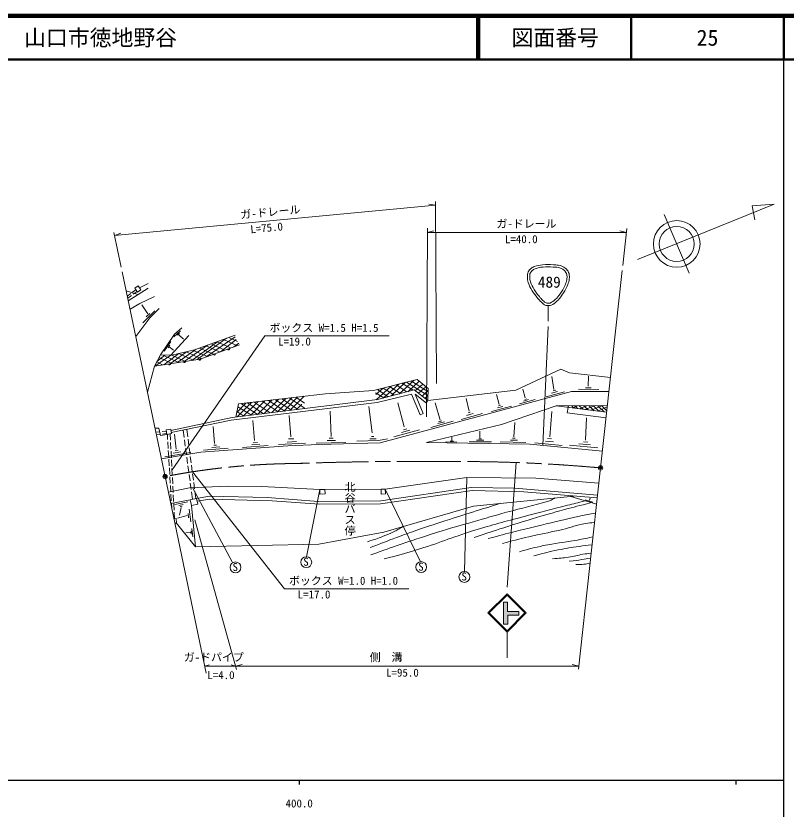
# Model space of a CAD drawing. Units: millimetres, scale not verified. Extents: x 40000 to 680000, y 20000 to 380000.
# Drawn here: x 403122 to 579500, y 198357 to 380000 of the extents above; entities that cross this region are included whole.
import ezdxf
from ezdxf.enums import TextEntityAlignment as Align

# ---------------------------------------------------------------- set-up
doc = ezdxf.new("R2010")
doc.units = ezdxf.units.MM
doc.header["$LTSCALE"] = 1000
doc.header["$PDMODE"] = 32
doc.header["$PDSIZE"] = 500
doc.linetypes.add('CHAIN', pattern=[18.5, 12, -1.5, 3.5, -1.5])
for name, color, linetype, lineweight in [('M-BGD', 7, 'Continuous', 13), ('M-BMK', 2, 'CHAIN', 13), ('M-BMK-SRVR', 3, 'Continuous', 13), ('M-STR-HTXT', 7, 'Continuous', 13), ('M-STR-STRC', 7, 'Continuous', 13), ('M-TTL', 2, 'Continuous', 140), ('M-TTL-BAND', 7, 'Continuous', 25), ('M-TTL-LINE', 7, 'Continuous', 50)]:
    doc.layers.add(name, color=color, linetype=linetype, lineweight=lineweight)
doc.layers.add('M-OTRS', color=6, linetype='Continuous')
doc.layers.add('M-TTL-TXT', color=7, linetype='Continuous')
doc.styles.add('@ＭＳ ゴシック', font='')
doc.styles.add('ＭＳ ゴシック', font='')
doc.styles.get('@ＭＳ ゴシック').set_extended_font_data('@MS Gothic')
doc.styles.get('ＭＳ ゴシック').set_extended_font_data('MS Gothic')

msp = doc.modelspace()

# ---------------------------------------------------------------- hatches: boundary and pattern name
at = {"layer": 'M-STR-STRC'}
for points in [[(515760, 240705), (515760, 242809), (518258, 242809), (518258, 243633), (515724, 243633), (515724, 245755), (514811, 245755), (514811, 240705)], [(515760, 240705), (515760, 242809), (518258, 242809), (518258, 243633), (515724, 243633), (515724, 245755), (514811, 245755), (514811, 240705)], [(515760, 240705), (515760, 242809), (518258, 242809), (518258, 243633), (515724, 243633), (515724, 245755), (514811, 245755), (514811, 240705)], [(515760, 240705), (515760, 242809), (518258, 242809), (518258, 243633), (515724, 243633), (515724, 245755), (514811, 245755), (514811, 240705)], [(515760, 240705), (515760, 242809), (518258, 242809), (518258, 243633), (515724, 243633), (515724, 245755), (514811, 245755), (514811, 240705)], [(514811, 245755), (515724, 245755), (515724, 243633), (518258, 243633), (518258, 242809), (515760, 242809), (515760, 240705), (514811, 240705)]]:
    msp.add_hatch(color=256, dxfattribs=at).paths.add_polyline_path(points)

# ---------------------------------------------------------------- linework, layer by layer
at = {"layer": 'M-BGD'}
for p, q in [((545469, 324222), (576779, 336857)), ((576779, 336857), (571700, 336464)), ((571700, 336464), (572362, 333296)), ((551604, 334514), (557305, 321062)), ((430350, 317667), (431101, 318203)), ((431101, 318203), (431752, 317292)), ((431468, 317690), (433379, 318732)), ((431059, 316171), (428375, 317072)), ((429429, 316411), (428633, 315840)), ((433392, 317670), (428860, 314758)), ((430630, 317274), (429835, 316703)), ((430883, 316920), (430012, 316274)), ((431001, 316755), (430350, 317667)), ((431752, 317292), (431001, 316755)), ((429611, 315976), (428740, 315329)), ((434852, 315776), (431519, 314159)), ((431519, 314159), (429262, 312839)), ((433320, 311786), (431953, 313824)), ((432176, 309682), (434937, 312443)), ((433793, 310879), (435949, 312969)), ((430576, 306569), (433793, 310879)), ((432952, 311063), (433820, 311878)), ((436220, 302346), (439431, 307079)), ((439322, 306489), (440812, 307892)), ((439431, 307079), (441092, 308593)), ((440111, 306849), (440619, 307366)), ((437104, 303185), (438577, 305403)), ((438628, 302297), (442705, 306803)), ((440461, 306963), (441513, 305990)), ((449370, 305443), (443381, 301098)), ((443990, 303519), (453355, 306869)), ((451382, 306163), (444669, 301295)), ((453307, 306518), (446717, 301908)), ((449201, 305383), (452300, 303963)), ((453550, 305865), (449957, 303100)), ((453737, 304492), (450669, 305908)), ((453853, 305444), (451866, 306336)), ((437972, 303991), (438366, 304614)), ((438240, 304184), (439217, 303474)), ((438810, 302293), (443990, 303519)), ((444398, 303665), (440240, 300713)), ((441691, 300840), (447017, 304602)), ((447017, 302019), (443547, 303414)), ((445172, 303942), (448349, 302509)), ((446664, 304476), (449782, 303036)), ((447812, 304886), (450955, 303468)), ((454168, 305089), (453016, 304226)), ((434869, 299798), (436220, 302346)), ((438614, 302297), (434972, 299814)), ((437210, 302326), (435415, 300829)), ((435900, 301742), (438844, 300405)), ((436220, 302346), (438810, 302293)), ((436863, 302333), (440389, 300641)), ((440402, 302670), (437006, 300125)), ((442173, 303089), (438434, 300343)), ((438810, 302293), (441923, 300876)), ((440402, 302670), (443746, 301154)), ((442173, 303089), (445545, 301477)), ((433243, 293838), (434869, 299798)), ((435400, 300800), (436712, 300080)), ((517632, 294283), (527934, 299119)), ((527934, 299119), (529916, 298261)), ((529916, 298261), (539281, 297211)), ((494985, 296773), (485045, 294199)), ((489060, 292965), (492372, 296096)), ((490780, 293410), (494326, 296602)), ((492554, 296143), (497480, 293054)), ((492854, 293947), (495461, 296380)), ((493579, 296409), (497491, 294013)), ((497499, 294702), (494985, 296773)), ((526287, 294425), (525853, 297423)), ((534169, 295214), (534228, 297482)), ((487242, 294768), (485520, 293291)), ((485638, 292115), (489059, 295238)), ((485902, 292148), (494362, 294337)), ((485917, 294425), (488359, 292784)), ((487242, 294768), (489841, 293167)), ((487244, 292495), (490826, 295696)), ((488655, 295134), (491159, 293508)), ((490198, 295533), (492632, 293889)), ((491536, 295880), (494071, 294262)), ((494362, 294337), (497467, 291895)), ((496284, 295703), (494569, 294174)), ((497032, 295087), (495321, 293583)), ((497494, 294264), (496157, 292925)), ((497467, 291895), (497499, 294702)), ((497467, 291895), (517632, 294283)), ((519736, 292526), (519236, 294498)), ((526181, 294123), (526734, 294281)), ((531980, 294504), (536575, 294445)), ((533557, 294859), (534839, 294859)), ((474048, 293474), (454102, 291145)), ((466352, 292576), (463023, 289304)), ((467700, 292733), (464444, 289481)), ((465693, 292499), (469351, 290091)), ((469149, 292902), (465876, 289659)), ((467213, 292676), (469235, 291332)), ((485045, 294199), (474048, 293474)), ((485468, 293698), (487386, 292532)), ((493704, 293394), (485874, 291484)), ((486566, 282247), (530362, 294001)), ((495670, 288608), (493704, 293394)), ((497178, 291343), (494548, 293376)), ((494548, 293376), (496398, 288932)), ((497482, 293225), (496864, 292369)), ((513770, 290981), (513205, 293334)), ((524525, 292743), (528771, 293900)), ((525800, 293597), (527181, 293992)), ((530362, 294001), (538928, 294001)), ((485874, 291484), (452427, 287437)), ((452647, 288015), (485902, 292148)), ((454102, 291145), (453468, 288117)), ((455814, 291345), (453672, 289089)), ((457077, 291493), (453786, 288156)), ((454715, 291217), (458414, 288731)), ((458622, 291673), (455178, 288329)), ((456177, 291388), (459848, 288910)), ((460102, 291846), (456897, 288543)), ((457713, 291567), (461369, 289099)), ((461816, 292046), (458414, 288731)), ((459504, 291776), (463197, 289326)), ((463317, 292221), (460002, 288929)), ((460994, 291950), (464724, 289516)), ((464928, 292409), (461670, 289136)), ((462448, 292120), (466220, 289702)), ((464046, 292307), (467733, 289890)), ((468604, 291108), (467350, 289842)), ((492001, 285865), (490551, 291416)), ((497467, 291895), (497178, 291343)), ((500255, 287444), (499141, 291398)), ((506933, 289466), (506243, 292374)), ((513652, 290731), (514125, 290862)), ((526861, 290688), (514350, 286428)), ((518474, 291132), (522063, 292118)), ((519328, 291803), (520538, 292131)), ((519657, 292184), (520064, 292315)), ((538571, 290756), (526861, 290688)), ((538404, 289241), (526861, 290688)), ((529523, 290703), (529765, 290324)), ((530426, 290708), (530866, 290186)), ((531644, 290716), (530697, 290207)), ((531145, 290713), (531708, 290080)), ((533844, 290728), (532125, 290028)), ((532144, 290718), (533013, 289917)), ((533196, 290725), (534132, 289776)), ((535624, 290739), (533442, 289863)), ((534379, 290731), (535551, 289598)), ((537473, 290750), (534837, 289688)), ((535370, 290737), (536609, 289466)), ((536395, 290743), (537855, 289310)), ((537228, 290748), (538436, 289528)), ((453745, 289441), (455319, 288347)), ((453959, 290464), (457071, 288564)), ((475304, 283693), (475097, 289475)), ((484723, 284507), (483915, 290555)), ((496398, 288932), (495670, 288608)), ((505053, 287572), (509970, 288913)), ((506315, 288493), (507853, 288953)), ((506670, 289111), (507183, 289281)), ((512048, 289377), (516597, 290626)), ((513402, 290245), (514611, 290560)), ((525385, 283591), (525815, 289401)), ((529559, 290350), (529383, 289140)), ((529383, 289140), (538265, 287971)), ((538537, 290446), (536384, 289494)), ((438620, 285053), (452647, 288015)), ((452427, 287437), (438697, 284573)), ((457791, 282753), (457373, 287355)), ((466064, 283594), (465703, 288456)), ((498116, 285708), (503270, 287163)), ((499711, 286637), (501272, 287023)), ((499878, 287049), (500649, 287242)), ((533561, 282859), (533807, 287980)), ((434974, 285580), (435870, 285599)), ((435870, 285599), (436212, 283916)), ((437524, 285175), (438574, 285342)), ((438574, 285342), (438735, 284335)), ((442488, 283598), (442264, 285317)), ((448622, 282091), (448313, 285983)), ((489654, 283616), (495531, 285194)), ((491882, 285234), (492671, 285451)), ((514350, 286428), (497133, 282316)), ((517174, 283620), (517358, 286853)), ((435169, 284646), (436117, 284763)), ((435297, 284038), (436227, 284173)), ((436212, 283916), (437685, 284168)), ((436614, 284824), (437562, 284941)), ((436721, 284245), (437651, 284380)), ((437685, 284168), (437524, 285175)), ((438735, 284335), (437685, 284168)), ((437808, 284188), (437881, 282959)), ((438462, 284292), (438537, 282818)), ((439855, 280776), (439422, 284194)), ((441639, 283422), (441403, 285138)), ((484579, 283705), (485105, 283692)), ((491448, 284622), (493302, 285115)), ((502932, 282765), (502932, 283513)), ((509387, 283411), (509400, 284910)), ((437910, 282460), (437999, 280963)), ((438562, 282318), (438638, 280820)), ((441912, 281440), (441707, 282926)), ((442747, 281615), (442553, 283102)), ((445482, 280082), (465390, 281561)), ((448464, 281684), (449082, 281736)), ((455030, 281162), (460881, 281622)), ((457173, 281820), (459014, 281925)), ((457475, 282267), (458435, 282306)), ((463237, 281820), (469417, 282174)), ((465210, 282398), (467366, 282529)), ((465390, 281561), (472489, 281857)), ((465525, 283121), (466800, 283174)), ((471885, 282155), (478643, 282339)), ((472489, 281857), (486566, 282247)), ((474410, 282760), (476303, 282799)), ((474883, 283325), (475777, 283325)), ((481226, 282614), (486183, 282759)), ((484211, 283114), (485657, 283153)), ((486183, 282759), (488247, 283166)), ((497133, 282316), (520784, 281909)), ((501611, 282444), (504077, 282420)), ((502593, 282648), (503329, 282642)), ((506915, 282491), (512043, 282425)), ((508611, 282806), (510294, 282820)), ((509111, 283148), (509742, 283161)), ((514010, 282452), (519887, 282275)), ((516350, 282823), (518024, 282823)), ((516841, 283270), (517454, 283270)), ((520784, 281909), (537425, 280343)), ((521940, 282198), (528185, 281658)), ((524373, 282618), (526226, 282500)), ((524859, 283223), (525793, 283170)), ((529925, 281702), (536404, 281081)), ((532022, 282018), (534731, 281794)), ((533127, 282478), (534113, 282412)), ((436449, 278540), (445482, 280082)), ((437265, 279001), (443155, 280040)), ((438029, 280463), (438118, 278966)), ((438664, 280321), (438740, 278823)), ((439172, 279882), (440907, 280158)), ((439592, 280447), (440289, 280553)), ((442184, 279459), (441980, 280945)), ((443006, 279632), (442812, 281119)), ((446071, 280566), (451712, 281013)), ((447964, 281158), (449818, 281289)), ((438147, 278467), (438236, 276970)), ((438765, 278324), (438841, 276826)), ((442457, 277478), (442252, 278964)), ((443265, 277649), (443071, 279136)), ((438266, 276471), (438355, 274973)), ((438866, 276326), (438942, 274828)), ((442729, 275496), (442525, 276982)), ((443524, 275665), (443330, 277153)), ((438385, 274474), (438473, 272977)), ((438967, 274329), (439043, 272831)), ((443002, 273515), (442797, 275001)), ((443783, 273682), (443589, 275170)), ((487723, 271632), (506349, 274331)), ((506349, 274331), (505871, 252788)), ((506349, 274331), (522156, 274124)), ((438503, 272478), (438592, 270980)), ((443274, 271534), (443070, 273020)), ((444042, 271699), (443848, 273186)), ((522156, 274124), (536621, 273035)), ((438040, 270945), (442862, 271958)), ((439069, 272331), (439145, 270833)), ((442862, 271958), (451500, 272337)), ((443579, 269322), (443343, 271038)), ((443599, 271990), (452735, 254828)), ((444331, 269484), (444107, 271203)), ((451500, 272337), (459428, 272258)), ((459428, 272258), (472722, 271539)), ((472722, 271539), (469662, 256155)), ((472722, 271539), (473905, 271569)), ((472749, 270494), (472722, 271539)), ((473905, 271569), (486762, 271627)), ((473905, 271569), (473932, 270524)), ((486650, 268269), (507583, 271319)), ((507407, 271983), (486662, 268936)), ((486762, 271627), (487723, 271645)), ((486782, 270505), (486762, 271627)), ((487723, 271645), (487743, 270522)), ((487723, 271632), (495750, 255011)), ((517376, 271835), (507407, 271983)), ((507583, 271319), (519439, 271001)), ((536313, 270232), (517376, 271835)), ((519439, 271001), (536244, 269605)), ((443042, 269207), (438589, 268327)), ((438622, 270481), (438711, 268984)), ((439170, 270334), (439246, 268836)), ((444485, 269517), (443042, 269207)), ((443042, 269207), (443329, 267871)), ((447495, 270035), (444485, 269517)), ((444772, 268181), (444485, 269517)), ((444625, 268866), (447510, 269364)), ((460630, 269713), (447495, 270035)), ((447510, 269364), (461812, 268959)), ((472433, 268825), (460630, 269713)), ((461812, 268959), (472669, 268197)), ((486662, 268936), (472433, 268825)), ((473932, 270524), (472749, 270494)), ((487743, 270522), (486782, 270505)), ((530895, 270050), (507912, 267769)), ((536088, 268186), (530192, 269980)), ((533469, 269199), (535249, 268638)), ((534477, 269076), (534626, 269532)), ((438740, 268485), (438813, 267256)), ((439271, 268336), (439347, 266838)), ((442522, 268701), (439535, 268099)), ((440453, 267848), (441461, 268085)), ((440979, 267428), (440567, 265683)), ((440751, 267621), (441172, 267699)), ((442802, 267025), (443179, 264132)), ((443329, 267871), (444772, 268181)), ((443329, 267871), (444225, 258446)), ((472669, 268197), (486650, 268269)), ((507912, 267769), (487402, 261794)), ((439373, 266339), (439448, 264865)), ((442329, 265570), (440155, 265017)), ((442556, 266087), (442635, 265079)), ((439860, 264879), (439315, 264860)), ((439897, 263836), (439532, 263823)), ((439897, 263836), (439860, 264879)), ((444225, 258446), (439897, 263836)), ((443087, 261693), (442044, 261605)), ((443245, 262070), (443245, 261299)), ((443437, 262640), (443613, 260676)), ((487402, 261794), (472504, 259031)), ((472504, 259031), (444225, 258446))]:
    msp.add_line(p, q, dxfattribs=at)
msp.add_lwpolyline([(434869, 299798), (445322, 301395), (454324, 304708)], dxfattribs=at)
for centre, radius in [((554452, 327782), 5351), ((554452, 327782), 4000), ((469608, 254907), 1250), ((453414, 253702), 1250), ((495936, 253775), 1250), ((505830, 251538), 1250)]:
    msp.add_circle(centre, radius, dxfattribs=at)
for centre, start, end in [((451822, 303787), 200.2045, 20.2045), ((448537, 302578), 200.2045, 20.2045), ((438329, 300327), 188.68342, 8.68342), ((441789, 300855), 188.68342, 8.68342), ((445249, 301384), 188.68342, 8.68342)]:
    msp.add_arc(centre, 250, start, end, dxfattribs=at)
for points, knots in [([(484411, 256590), (487755, 257788), (488622, 258091), (491334, 259016), (495003, 260268), (497068, 260943), (500771, 262093), (503517, 262945), (505077, 263352), (507841, 264149), (510831, 265011), (512505, 265499), (515503, 266338), (519222, 267379), (521371, 267738), (525050, 268912), (525390, 269020), (525587, 269072), (525908, 269227), (526186, 269361), (526286, 269423), (526592, 269623)], [0, 0, 0, 0, 1, 1, 1, 2, 2, 2, 3, 3, 3, 4, 4, 4, 5, 5, 5, 6, 6, 6, 7, 7, 7, 7]), ([(533552, 268958), (531540, 268459), (531032, 268330), (529417, 267923), (525538, 266946), (523367, 266393), (519501, 265366), (514973, 264163), (512422, 263534), (507949, 262142), (502721, 260514), (499916, 259215), (494666, 257660), (491871, 256831), (490941, 256555), (487478, 255648)], [0, 0, 0, 0, 1, 1, 1, 2, 2, 2, 3, 3, 3, 4, 4, 4, 5, 5, 5, 5]), ([(484284, 258253), (487195, 259386), (487943, 259683), (490306, 260554), (492113, 261220), (493127, 261592), (494947, 262223), (497845, 263230), (499487, 263741), (502405, 264689), (504803, 265467), (506152, 265887), (508558, 266641), (510763, 267332), (511457, 267547), (514208, 268394)], [0, 0, 0, 0, 1, 1, 1, 2, 2, 2, 3, 3, 3, 4, 4, 4, 5, 5, 5, 5]), ([(508037, 260588), (511351, 261679), (512196, 261959), (514871, 262807), (517397, 263608), (518811, 264058), (521349, 264819), (524231, 265682), (525850, 266151), (528752, 266941), (531145, 267593), (531916, 267793), (534895, 268549)], [0, 0, 0, 0, 1, 1, 1, 2, 2, 2, 3, 3, 3, 4, 4, 4, 4]), ([(511240, 260315), (514261, 261121), (515039, 261323), (517482, 261942), (520674, 262750), (522471, 263169), (525676, 263924), (528939, 264692), (530754, 265191), (534048, 265817), (534756, 265952), (534988, 266002), (535864, 266151)], [0, 0, 0, 0, 1, 1, 1, 2, 2, 2, 3, 3, 3, 4, 4, 4, 4]), ([(514553, 259220), (517917, 260081), (518798, 260307), (521534, 260936), (524161, 261539), (525654, 261778), (528279, 262386), (530349, 262865), (531442, 263441), (533545, 263746), (534354, 263864), (534650, 263916), (535625, 263982)], [0, 0, 0, 0, 1, 1, 1, 2, 2, 2, 3, 3, 3, 4, 4, 4, 4]), ([(483611, 259557), (485359, 260137), (485843, 260283), (487240, 260839), (488165, 261206), (488695, 261388), (489587, 261829), (490458, 262260), (490756, 262444), (491750, 263061)], [0, 0, 0, 0, 1, 1, 1, 2, 2, 2, 3, 3, 3, 3]), ([(518428, 257297), (521006, 258029), (521746, 258219), (523901, 258688), (526704, 259298), (528331, 259334), (531149, 259871), (532760, 260178), (533287, 260279), (535265, 260706)], [0, 0, 0, 0, 1, 1, 1, 2, 2, 2, 3, 3, 3, 3]), ([(521741, 256321), (524367, 257050), (525108, 257268), (527303, 257712), (529174, 258089), (530234, 258245), (532125, 258510), (533271, 258671), (533646, 258722), (535065, 258887)], [0, 0, 0, 0, 1, 1, 1, 2, 2, 2, 3, 3, 3, 3]), ([(526001, 255700), (527741, 255814), (528246, 255841), (529670, 256055), (530974, 256251), (531680, 256499), (532983, 256706), (533712, 256821), (533955, 256859), (534854, 256972)], [0, 0, 0, 0, 1, 1, 1, 2, 2, 2, 3, 3, 3, 3]), ([(529837, 255125), (531243, 255282), (531620, 255317), (532756, 255493), (533528, 255613), (533782, 255655), (534728, 255830)], [0, 0, 0, 0, 1, 1, 1, 2, 2, 2, 2]), ([(531362, 254336), (532214, 254357), (532464, 254357), (533164, 254441), (533729, 254509), (533927, 254543), (534602, 254677)], [0, 0, 0, 0, 1, 1, 1, 2, 2, 2, 2])]:
    msp.add_open_spline(points, degree=3, knots=knots, dxfattribs=at)
at = {"layer": 'M-BMK'}
for centre, radius, start, end in [((494725, -515419), 793398, 89.44718, 91.98534), ((504795, -79661), 357611, 84.83274, 90.38684), ((468525, 113155), 164352, 89.91224, 100.95455)]:
    msp.add_arc(centre, radius, start, end, dxfattribs=at)
at = {"layer": 'M-BMK-SRVR'}
for p, q in [((537002, 276497), (541979, 321725)), ((437293, 274513), (427472, 321381)), ((531933, 230426), (537002, 276497)), ((446725, 229498), (437293, 274513))]:
    msp.add_line(p, q, dxfattribs=at)
for centre in [(537002, 276497), (437293, 274513)]:
    msp.add_circle(centre, 500, dxfattribs=at)
for p in [(537002, 276497), (437293, 274513)]:
    msp.add_point(p, dxfattribs=at)
at = {"layer": 'M-OTRS'}
for p in [(537002, 276497), (437293, 274513)]:
    msp.add_point(p, dxfattribs=at)
at = {"layer": 'M-STR-HTXT'}
for p, q in [((425725, 329719), (499191, 336632)), ((499191, 336632), (497663, 336865)), ((499187, 337484), (499425, 295856)), ((497345, 331410), (497129, 288162)), ((497340, 330389), (498840, 330764)), ((542932, 330389), (541432, 330764)), ((543031, 331287), (542098, 322809)), ((425578, 330423), (427252, 322433)), ((425725, 329719), (427183, 330233)), ((497340, 330389), (542932, 330389)), ((438881, 276029), (460131, 306725)), ((460131, 306725), (488631, 306725)), ((443533, 275596), (464605, 248807)), ((453642, 230351), (444137, 264636)), ((464605, 248807), (493105, 248807)), ((446383, 231129), (447383, 231379)), ((446383, 231129), (453427, 231129)), ((453427, 231129), (452427, 231379)), ((453427, 231129), (454927, 231504)), ((453427, 231129), (532011, 231129)), ((532011, 231129), (530511, 231504))]:
    msp.add_line(p, q, dxfattribs=at)
at = {"layer": 'M-STR-STRC'}
for p, q in [((525046, 310112), (525046, 313649)), ((525046, 308871), (523817, 281624)), ((517713, 277717), (515651, 249187)), ((511172, 243282), (515584, 247695)), ((511511, 243282), (515584, 247355)), ((515584, 247695), (519997, 243282)), ((515584, 247355), (519657, 243282)), ((514811, 245755), (515724, 245755)), ((514811, 240705), (514811, 245755)), ((515724, 245755), (515724, 243633)), ((515724, 243633), (518258, 243633)), ((518258, 243633), (518258, 242809)), ((515584, 238870), (511172, 243282)), ((515584, 239210), (511511, 243282)), ((519997, 243282), (515584, 238870)), ((519657, 243282), (515584, 239210)), ((518258, 242809), (515760, 242809)), ((515760, 242809), (515760, 240705)), ((514811, 240705), (515760, 240705)), ((515584, 238870), (515584, 233021))]:
    msp.add_line(p, q, dxfattribs=at)
for points in [[(523744, 322993), (524699, 323097), (525244, 323068), (526203, 323020), (526670, 322996), (526937, 322991), (527393, 322888), (527884, 322777), (528176, 322720), (528609, 322465), (528956, 322260), (529142, 322104), (529376, 321777), (529651, 321394), (529767, 321131), (529852, 320667), (529935, 320209), (529882, 319934), (529799, 319477), (529698, 318921), (529578, 318618), (529350, 318102), (528969, 317243), (528701, 316780), (528160, 316013), (527758, 315445), (527512, 315131), (526996, 314664), (526529, 314242), (526257, 313980), (525674, 313739), (525510, 313671), (525403, 313669), (525225, 313660), (524935, 313645), (524758, 313616), (524484, 313712), (524022, 313875), (523822, 314104), (523453, 314426), (523073, 314758), (522900, 314988), (522581, 315378), (522070, 316002), (521778, 316353), (521364, 317044), (520935, 317762), (520689, 318177), (520439, 318974), (520304, 319404), (520272, 319662), (520254, 320111), (520238, 320494), (520207, 320727), (520333, 321090), (520480, 321512), (520648, 321729), (520968, 322041), (521256, 322324), (521466, 322445), (521840, 322597), (522544, 322883), (522989, 322911), (523744, 322993)], [(523852, 322476), (524755, 322572), (525270, 322539), (526177, 322491), (526608, 322469), (526854, 322465), (527276, 322369), (527703, 322272), (527958, 322223), (528336, 322000), (528607, 321840), (528753, 321718), (528936, 321462), (529158, 321154), (529251, 320942), (529319, 320569), (529389, 320186), (529344, 319956), (529275, 319572), (529182, 319065), (529073, 318788), (528864, 318317), (528501, 317496), (528244, 317053), (527726, 316319), (527351, 315788), (527122, 315495), (526639, 315059), (526225, 314685), (525984, 314453), (525467, 314239), (525368, 314198), (525304, 314197), (525197, 314191), (524990, 314180), (524862, 314160), (524666, 314229), (524279, 314365), (524112, 314557), (523803, 314827), (523448, 315136), (523288, 315350), (522990, 315714), (522499, 316313), (522217, 316651), (521820, 317316), (521415, 317992), (521184, 318383), (520948, 319134), (520830, 319511), (520801, 319738), (520785, 320133), (520773, 320437), (520748, 320623), (520849, 320910), (520963, 321241), (521095, 321411), (521345, 321656), (521576, 321881), (521743, 321978), (522042, 322099), (522711, 322371), (523134, 322400), (523852, 322476)]]:
    msp.add_open_spline(points, degree=3, knots=[0, 0, 0, 0, 1, 1, 1, 2, 2, 2, 3, 3, 3, 4, 4, 4, 5, 5, 5, 6, 6, 6, 7, 7, 7, 8, 8, 8, 9, 9, 9, 10, 10, 10, 11, 11, 11, 12, 12, 12, 13, 13, 13, 14, 14, 14, 15, 15, 15, 16, 16, 16, 17, 17, 17, 18, 18, 18, 19, 19, 19, 20, 20, 20, 21, 21, 21, 21], dxfattribs=at)
at = {"layer": 'M-TTL'}
msp.add_line((680000, 380000), (40000, 380000), dxfattribs=at)
at = {"layer": 'M-TTL-BAND'}
for p, q in [((579000, 20000), (579000, 370000)), ((40000, 205000), (579000, 205000)), ((468000, 205000), (468000, 204000)), ((568000, 205000), (568000, 204000))]:
    msp.add_line(p, q, dxfattribs=at)
at = {"layer": 'M-TTL-LINE'}
for p, q in [((508747, 380000), (508747, 370000)), ((509247, 380000), (509247, 370000)), ((543997, 380000), (543997, 370000)), ((579000, 380000), (579000, 370000)), ((40000, 370000), (680000, 370000))]:
    msp.add_line(p, q, dxfattribs=at)

# ---------------------------------------------------------------- texts
at = {"layer": 'M-BGD', "style": '@ＭＳ ゴシック'}
msp.add_text('北谷バス停', height=1833, rotation=270, dxfattribs=at).set_placement((478136, 273413), align=Align.BOTTOM_LEFT)
at = {"layer": 'M-BGD', "style": 'ＭＳ ゴシック'}
for p in [(452735, 252328), (468929, 253533), (495257, 252401), (505151, 250165)]:
    msp.add_text('S', height=1833, dxfattribs=at).set_placement(p, align=Align.BOTTOM_LEFT)
at = {"layer": 'M-STR-HTXT', "style": 'ＭＳ ゴシック'}
for s, p in [('ガ-ドレール', (454679, 332982)), ('L=75.0', (456950, 329656))]:
    msp.add_text(s, height=1833, rotation=5.375, dxfattribs=at).set_placement(p, align=Align.BOTTOM_LEFT)
for s, p in [('ガ-ドレール', (513166, 330925)), ('L=40.0', (515116, 327401)), ('ボックス W=1.5 H=1.5', (461202, 307104)), ('L=19.0', (463193, 303962)), ('ボックス W=1.0 H=1.0', (465676, 249186)), ('L=17.0', (467666, 246044)), ('ガ-ドパイプ', (441563, 231665)), ('側\u3000溝', (484146, 231665)), ('L=4.0', (446971, 227589)), ('L=95.0', (487900, 228141))]:
    msp.add_text(s, height=1833, dxfattribs=at).set_placement(p, align=Align.BOTTOM_LEFT)
at = {"layer": 'M-STR-STRC', "style": 'ＭＳ ゴシック'}
msp.add_text('489', height=2566, dxfattribs=at).set_placement((522654, 316984), align=Align.BOTTOM_LEFT)
at = {"layer": 'M-TTL-BAND', "style": 'ＭＳ ゴシック'}
msp.add_text('400.0', height=1833, dxfattribs=at).set_placement((468000, 198195), align=Align.BOTTOM_CENTER)
at = {"layer": 'M-TTL-TXT', "style": 'ＭＳ ゴシック'}
msp.add_text('山口市徳地野谷', height=3666, dxfattribs=at).set_placement((405024, 375000), align=Align.MIDDLE_LEFT)
for s, p in [('図面番号', (526622, 375000)), ('25', (561497, 375000))]:
    msp.add_text(s, height=3666, dxfattribs=at).set_placement(p, align=Align.MIDDLE_CENTER)

doc.saveas('drawing.dxf')
